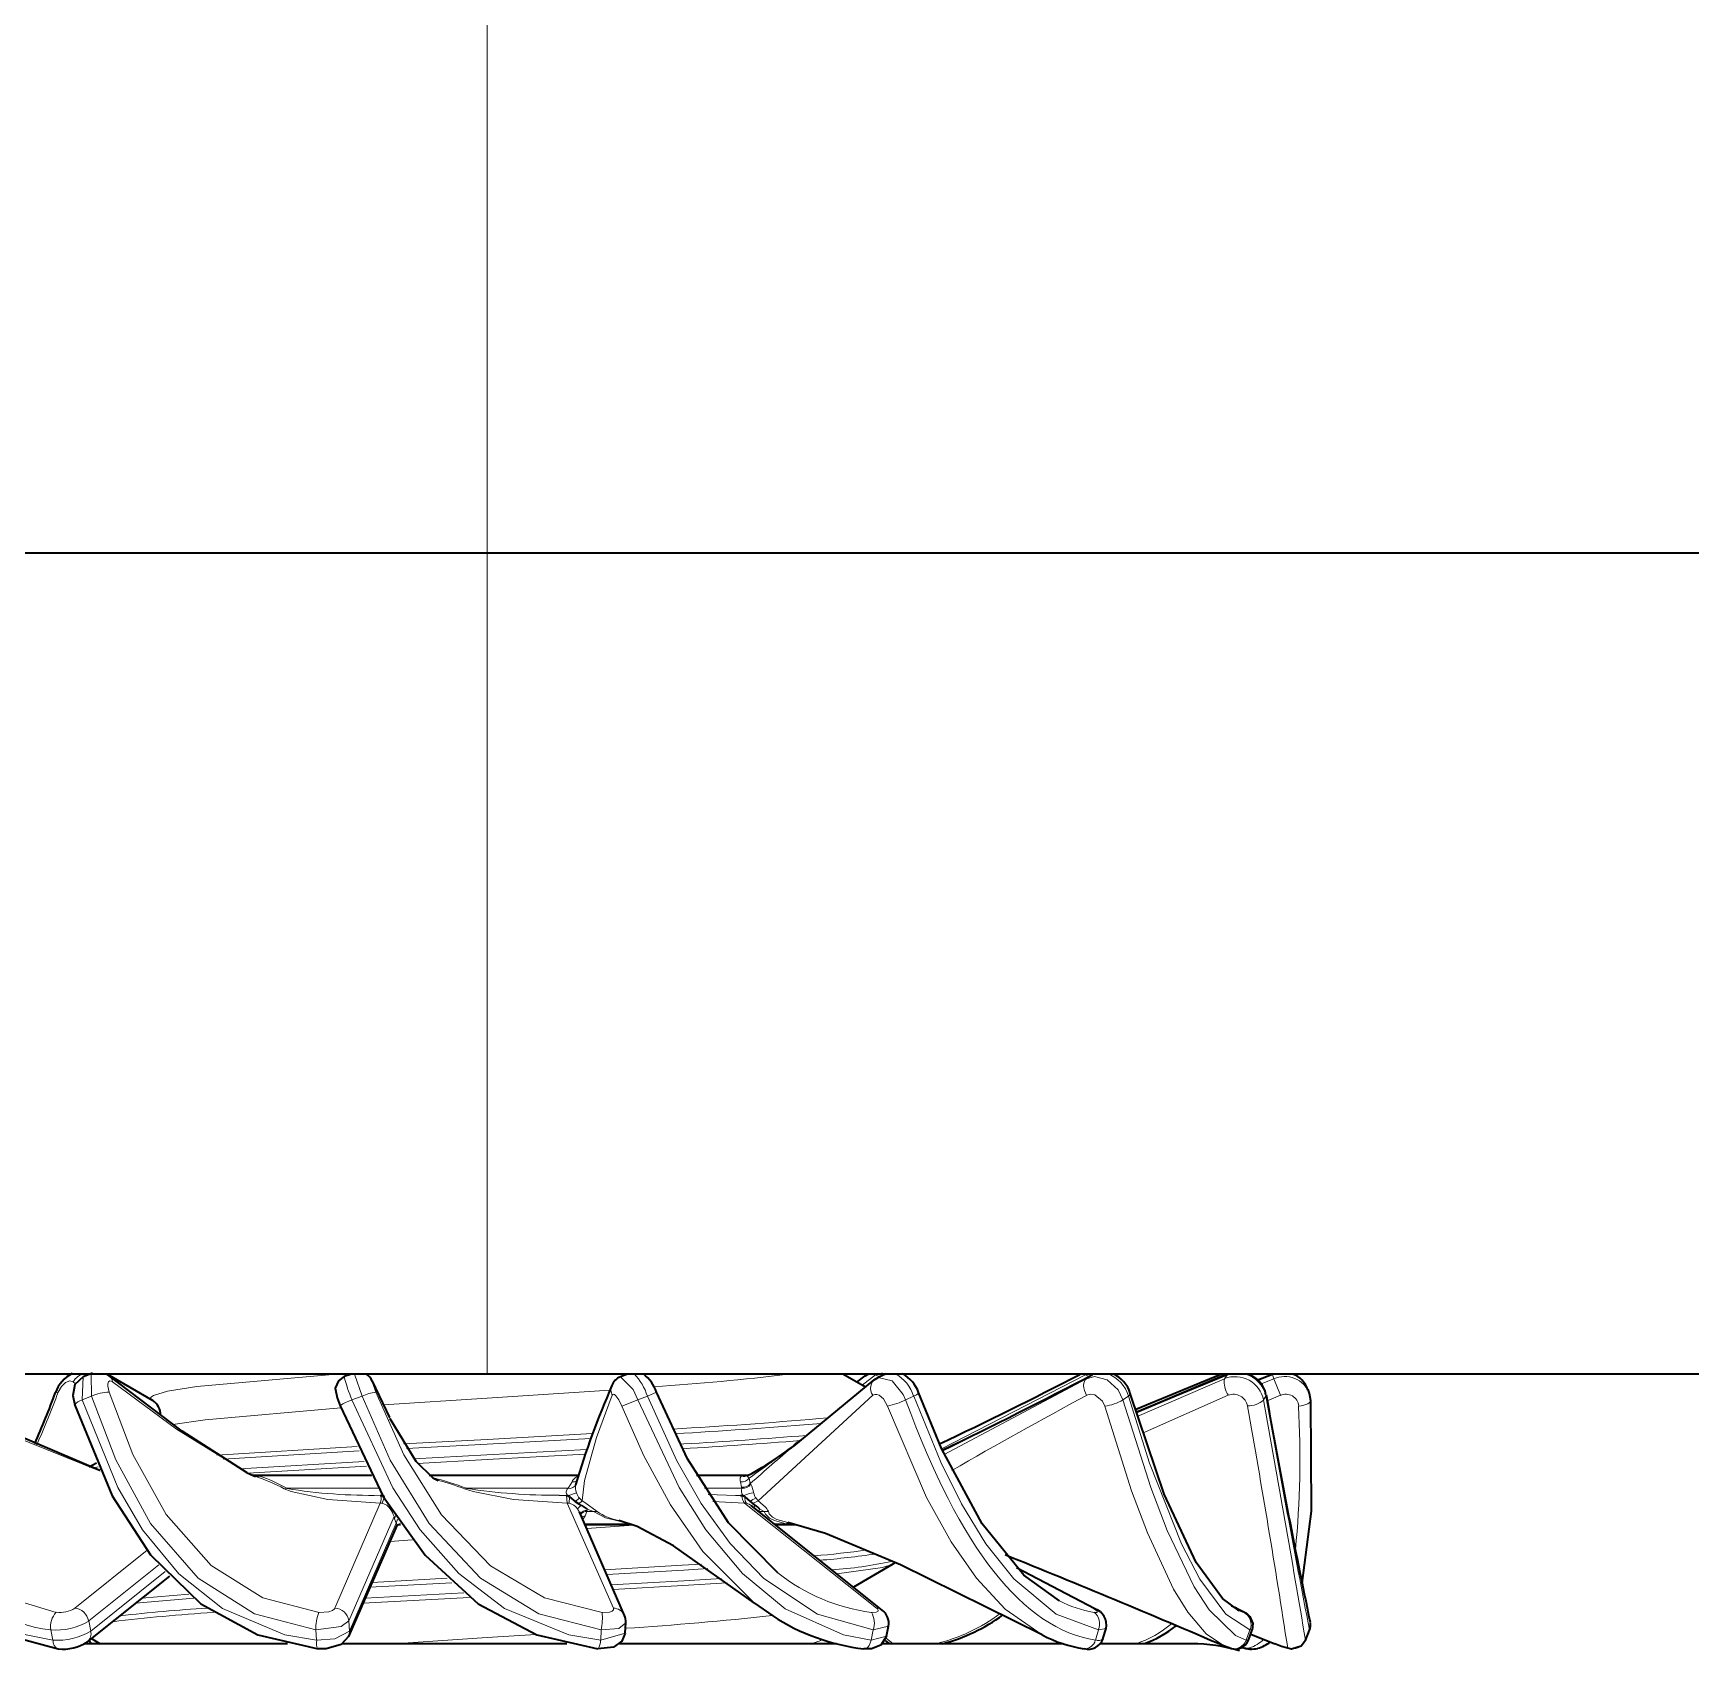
# Model space of a CAD drawing. Extents: x 218 to 1434, y 54 to 743.
# Drawn here: x 450.66 to 456.72, y 665.6 to 671.51 of the extents above; entities that cross this region are included whole.
import ezdxf

# ---------------------------------------------------------------- set-up
doc = ezdxf.new("R2010")
doc.units = 0

msp = doc.modelspace()

# ---------------------------------------------------------------- linework, layer by layer
at = {"color": 7, "lineweight": 13, "ltscale": 0.075}
for p, q in [((452.3154, 672.6122), (452.3154, 669.6122)), ((452.3154, 669.6122), (452.3154, 666.6122))]:
    msp.add_line(p, q, dxfattribs=at)
at = {"color": 7, "lineweight": 35, "ltscale": 0.125}
for p, q in [((452.3154, 669.6122), (447.3154, 669.6122)), ((452.3154, 669.6122), (447.3154, 669.6122)), ((452.3154, 666.6122), (447.3154, 666.6122))]:
    msp.add_line(p, q, dxfattribs=at)
at = {"color": 7, "lineweight": 35}
for p, q in [((736.6846, 669.6122), (452.3154, 669.6122)), ((736.6846, 669.6122), (452.3154, 669.6122)), ((736.6846, 666.6122), (452.3154, 666.6122))]:
    msp.add_line(p, q, dxfattribs=at)
at = {"color": 7, "lineweight": 13, "ltscale": 0.002108}
msp.add_line((450.839, 666.6018), (450.8354, 666.5176), dxfattribs=at)
at = {"color": 7, "lineweight": 35, "ltscale": 0.000932371}
msp.add_line((450.8737, 666.6155), (450.839, 666.6018), dxfattribs=at)
at = {"color": 7, "lineweight": 13, "ltscale": 0.002014}
msp.add_line((450.87, 666.5316), (450.8688, 666.6121), dxfattribs=at)
at = {"color": 7, "lineweight": 35, "ltscale": 0.000324643}
for p, q in [((450.9337, 666.6052), (450.9228, 666.6122)), ((453.6971, 666.6052), (453.708, 666.6122))]:
    msp.add_line(p, q, dxfattribs=at)
at = {"color": 7, "lineweight": 35, "ltscale": 0.004854}
msp.add_line((450.9257, 666.6126), (451.0937, 666.5151), dxfattribs=at)
at = {"color": 7, "lineweight": 35, "ltscale": 0.000696538}
msp.add_line((451.8197, 666.6122), (451.7935, 666.6027), dxfattribs=at)
at = {"color": 7, "lineweight": 13, "ltscale": 0.002127}
msp.add_line((451.8585, 666.5316), (451.8314, 666.6122), dxfattribs=at)
at = {"color": 7, "lineweight": 35, "ltscale": 0.00070705}
msp.add_line((452.8293, 666.6122), (452.8029, 666.6022), dxfattribs=at)
at = {"color": 7, "lineweight": 35, "ltscale": 0.002381}
msp.add_line((453.6981, 666.5645), (453.6157, 666.6122), dxfattribs=at)
at = {"color": 7, "lineweight": 35, "ltscale": 0.000938209}
msp.add_line((453.6674, 666.5823), (453.6971, 666.6052), dxfattribs=at)
at = {"color": 7, "lineweight": 13, "ltscale": 0.001532}
msp.add_line((453.7348, 666.6091), (453.6868, 666.571), dxfattribs=at)
at = {"color": 7, "lineweight": 35, "ltscale": 0.0004131}
msp.add_line((453.7306, 666.5909), (453.7447, 666.5996), dxfattribs=at)
at = {"color": 7, "lineweight": 13, "ltscale": 0.000132262}
msp.add_line((453.7391, 666.6121), (453.7348, 666.6091), dxfattribs=at)
at = {"color": 7, "lineweight": 13, "ltscale": 0.000435368}
msp.add_line((453.7348, 666.6091), (453.7509, 666.6025), dxfattribs=at)
at = {"color": 7, "lineweight": 35, "ltscale": 0.000822737}
msp.add_line((453.7746, 666.6133), (453.7447, 666.5996), dxfattribs=at)
at = {"color": 7, "lineweight": 35, "ltscale": 0.000307578}
msp.add_line((453.757, 666.6155), (453.7685, 666.611), dxfattribs=at)
at = {"color": 7, "lineweight": 13, "ltscale": 0.014786}
msp.add_line((454.503, 666.6091), (453.9767, 666.3392), dxfattribs=at)
at = {"color": 7, "lineweight": 13, "ltscale": 0.014736}
msp.add_line((453.9865, 666.3177), (454.5066, 666.5951), dxfattribs=at)
at = {"color": 7, "lineweight": 13, "ltscale": 0.000204276}
msp.add_line((454.5105, 666.6124), (454.503, 666.6091), dxfattribs=at)
at = {"color": 7, "lineweight": 13, "ltscale": 0.000350092}
msp.add_line((454.503, 666.6091), (454.5154, 666.6027), dxfattribs=at)
at = {"color": 7, "lineweight": 13, "ltscale": 0.000626133}
msp.add_line((454.5274, 666.6091), (454.5066, 666.5951), dxfattribs=at)
at = {"color": 7, "lineweight": 13, "ltscale": 0.000199558}
msp.add_line((454.5347, 666.6122), (454.5274, 666.6091), dxfattribs=at)
at = {"color": 7, "lineweight": 35, "ltscale": 0.008484}
msp.add_line((454.6844, 666.4824), (454.998, 666.6119), dxfattribs=at)
at = {"color": 7, "lineweight": 13, "ltscale": 0.008694}
msp.add_line((455.0074, 666.6091), (454.6868, 666.4743), dxfattribs=at)
at = {"color": 7, "lineweight": 35, "ltscale": 0.009093}
msp.add_line((454.6874, 666.4723), (455.0233, 666.6118), dxfattribs=at)
at = {"color": 7, "lineweight": 13, "ltscale": 0.009005}
msp.add_line((455.0203, 666.6091), (454.6882, 666.4697), dxfattribs=at)
at = {"color": 7, "lineweight": 13, "ltscale": 0.008697}
msp.add_line((454.692, 666.4574), (455.0115, 666.5951), dxfattribs=at)
at = {"color": 7, "lineweight": 13, "ltscale": 0.000240592}
msp.add_line((455.0164, 666.6123), (455.0074, 666.6091), dxfattribs=at)
at = {"color": 7, "lineweight": 13, "ltscale": 0.000413176}
msp.add_line((455.0203, 666.6091), (455.0115, 666.5951), dxfattribs=at)
at = {"color": 7, "lineweight": 13, "ltscale": 0.000237925}
msp.add_line((455.0293, 666.6122), (455.0203, 666.6091), dxfattribs=at)
at = {"color": 7, "lineweight": 13, "ltscale": 0.000101514}
msp.add_line((455.0233, 666.6118), (455.0203, 666.6091), dxfattribs=at)
at = {"color": 7, "lineweight": 35, "ltscale": 0.00144}
msp.add_line((455.1323, 666.5912), (455.1859, 666.6122), dxfattribs=at)
at = {"color": 7, "lineweight": 13, "ltscale": 0.001403}
msp.add_line((455.187, 666.6091), (455.1348, 666.5884), dxfattribs=at)
at = {"color": 7, "lineweight": 13, "ltscale": 0.001244}
msp.add_line((455.1451, 666.5765), (455.1912, 666.5951), dxfattribs=at)
at = {"color": 7, "lineweight": 13, "ltscale": 8.39649e-05}
msp.add_line((455.1859, 666.6122), (455.187, 666.6091), dxfattribs=at)
at = {"color": 7, "lineweight": 13, "ltscale": 0.000252845}
msp.add_line((455.1966, 666.6123), (455.187, 666.6091), dxfattribs=at)
at = {"color": 7, "lineweight": 13, "ltscale": 0.000364944}
msp.add_line((455.187, 666.6091), (455.1912, 666.5951), dxfattribs=at)
at = {"color": 7, "lineweight": 13, "ltscale": 0.001632}
msp.add_line((455.1912, 666.5951), (455.2152, 666.5344), dxfattribs=at)
at = {"color": 7, "lineweight": 13, "ltscale": 0.000248424}
msp.add_line((450.7479, 666.5453), (450.7379, 666.5447), dxfattribs=at)
at = {"color": 7, "lineweight": 13, "ltscale": 0.000271941}
msp.add_line((450.802, 666.5833), (450.8106, 666.5767), dxfattribs=at)
at = {"color": 7, "lineweight": 35, "ltscale": 0.0037}
msp.add_line((451.8956, 666.5867), (451.9587, 666.4528), dxfattribs=at)
at = {"color": 7, "lineweight": 13, "ltscale": 0.003695}
msp.add_line((451.897, 666.5833), (451.9602, 666.4497), dxfattribs=at)
at = {"color": 7, "lineweight": 13, "ltscale": 0.011249}
msp.add_line((452.3154, 666.524), (452.7643, 666.5538), dxfattribs=at)
at = {"color": 7, "lineweight": 13, "ltscale": 0.000900717}
msp.add_line((452.9352, 666.5459), (452.9021, 666.5316), dxfattribs=at)
at = {"color": 7, "lineweight": 13, "ltscale": 0.014235}
msp.add_line((453.3063, 666.1484), (453.725, 666.5344), dxfattribs=at)
at = {"color": 7, "lineweight": 35, "ltscale": 0.009517}
msp.add_line((453.4366, 666.3491), (453.7306, 666.5909), dxfattribs=at)
at = {"color": 7, "lineweight": 13, "ltscale": 0.008554}
msp.add_line((454.7115, 666.3959), (455.0244, 666.5344), dxfattribs=at)
at = {"color": 7, "lineweight": 13, "ltscale": 0.00011985}
msp.add_line((455.1626, 666.5363), (455.1617, 666.5316), dxfattribs=at)
at = {"color": 7, "lineweight": 13, "ltscale": 0.001314}
msp.add_line((455.1666, 666.5144), (455.2152, 666.5344), dxfattribs=at)
at = {"color": 7, "lineweight": 35, "ltscale": 0.000394763}
msp.add_line((455.3156, 666.5558), (455.3208, 666.541), dxfattribs=at)
at = {"color": 7, "lineweight": 35, "ltscale": 0.000674521}
msp.add_line((455.3204, 666.5422), (455.3255, 666.5157), dxfattribs=at)
at = {"color": 7, "lineweight": 13, "ltscale": 0.000933072}
msp.add_line((450.87, 666.5316), (450.8354, 666.5176), dxfattribs=at)
at = {"color": 7, "lineweight": 13, "ltscale": 0.000999216}
msp.add_line((451.8585, 666.5316), (451.821, 666.5176), dxfattribs=at)
at = {"color": 7, "lineweight": 13, "ltscale": 0.009491}
msp.add_line((451.9366, 666.4991), (452.3154, 666.524), dxfattribs=at)
at = {"color": 7, "lineweight": 13, "ltscale": 0.001549}
msp.add_line((452.8663, 666.5176), (452.8085, 666.4952), dxfattribs=at)
at = {"color": 7, "lineweight": 13, "ltscale": 0.000960726}
msp.add_line((452.9021, 666.5316), (452.8663, 666.5176), dxfattribs=at)
at = {"color": 7, "lineweight": 13, "ltscale": 0.000822539}
msp.add_line((453.8749, 666.5316), (453.8452, 666.5176), dxfattribs=at)
at = {"color": 7, "lineweight": 13, "ltscale": 0.000614158}
msp.add_line((454.6597, 666.5316), (454.6395, 666.5176), dxfattribs=at)
at = {"color": 7, "lineweight": 13, "ltscale": 0.000404853}
msp.add_line((455.1617, 666.5316), (455.1535, 666.5176), dxfattribs=at)
at = {"color": 7, "lineweight": 13, "ltscale": 0.00088662}
msp.add_line((453.0289, 666.4133), (452.9935, 666.4111), dxfattribs=at)
at = {"color": 7, "lineweight": 13, "ltscale": 0.007633}
msp.add_line((452.3154, 666.3735), (452.0105, 666.3572), dxfattribs=at)
at = {"color": 7, "lineweight": 13, "ltscale": 0.007395}
msp.add_line((452.3163, 666.3563), (452.0209, 666.3405), dxfattribs=at)
at = {"color": 7, "lineweight": 13, "ltscale": 0.009663}
msp.add_line((452.7013, 666.3944), (452.3154, 666.3735), dxfattribs=at)
at = {"color": 7, "lineweight": 13, "ltscale": 0.009471}
msp.add_line((452.6946, 666.3765), (452.3163, 666.3563), dxfattribs=at)
at = {"color": 7, "lineweight": 13, "ltscale": 0.000824658}
msp.add_line((453.0345, 666.396), (453.0016, 666.394), dxfattribs=at)
at = {"color": 7, "lineweight": 13, "ltscale": 0.000358456}
msp.add_line((453.0345, 666.3566), (453.0202, 666.3558), dxfattribs=at)
at = {"color": 7, "lineweight": 13, "ltscale": 0.012857}
msp.add_line((451.8404, 666.3477), (451.3271, 666.3159), dxfattribs=at)
at = {"color": 7, "lineweight": 13, "ltscale": 0.012451}
msp.add_line((451.8482, 666.331), (451.3511, 666.3007), dxfattribs=at)
at = {"color": 7, "lineweight": 13, "ltscale": 0.011405}
msp.add_line((451.8667, 666.2927), (451.4113, 666.2654), dxfattribs=at)
at = {"color": 7, "lineweight": 13, "ltscale": 0.006685}
msp.add_line((452.3144, 666.3168), (452.0474, 666.3026), dxfattribs=at)
at = {"color": 7, "lineweight": 13, "ltscale": 0.00638}
msp.add_line((452.3154, 666.2995), (452.0605, 666.2858), dxfattribs=at)
at = {"color": 7, "lineweight": 13, "ltscale": 0.009152}
msp.add_line((452.68, 666.3364), (452.3144, 666.3168), dxfattribs=at)
at = {"color": 7, "lineweight": 13, "ltscale": 0.008974}
msp.add_line((452.6738, 666.3188), (452.3154, 666.2995), dxfattribs=at)
at = {"color": 7, "lineweight": 35, "ltscale": 0.00074864}
msp.add_line((450.8613, 666.2731), (450.8872, 666.2881), dxfattribs=at)
at = {"color": 7, "lineweight": 13, "ltscale": 0.000535514}
msp.add_line((450.8942, 666.2728), (450.8732, 666.2687), dxfattribs=at)
at = {"color": 7, "lineweight": 35, "ltscale": 0.000834401}
msp.add_line((451.4386, 666.251), (451.4692, 666.2377), dxfattribs=at)
at = {"color": 7, "lineweight": 13, "ltscale": 0.010867}
msp.add_line((451.8752, 666.2756), (451.4413, 666.2496), dxfattribs=at)
at = {"color": 7, "lineweight": 35, "ltscale": 0.010885}
msp.add_line((451.457, 666.2424), (451.8924, 666.2424), dxfattribs=at)
at = {"color": 7, "lineweight": 13, "ltscale": 0.000286688}
msp.add_line((451.4687, 666.2416), (451.4573, 666.2423), dxfattribs=at)
at = {"color": 7, "lineweight": 13, "ltscale": 0.000350555}
msp.add_line((451.4826, 666.2396), (451.4687, 666.2416), dxfattribs=at)
at = {"color": 7, "lineweight": 13, "ltscale": 0.010281}
msp.add_line((451.4826, 666.2396), (451.8939, 666.2396), dxfattribs=at)
at = {"color": 7, "lineweight": 35, "ltscale": 0.013218}
msp.add_line((452.1033, 666.2424), (452.632, 666.2424), dxfattribs=at)
at = {"color": 7, "lineweight": 13, "ltscale": 0.013544}
msp.add_line((452.1068, 666.2396), (452.6486, 666.2396), dxfattribs=at)
at = {"color": 7, "lineweight": 35, "ltscale": 0.000431824}
msp.add_line((452.632, 666.2424), (452.6493, 666.2424), dxfattribs=at)
at = {"color": 7, "lineweight": 13, "ltscale": 0.000342576}
msp.add_line((452.6486, 666.2396), (452.6369, 666.2324), dxfattribs=at)
at = {"color": 7, "lineweight": 35, "ltscale": 0.003647}
msp.add_line((453.0812, 666.2424), (453.2271, 666.2424), dxfattribs=at)
at = {"color": 7, "lineweight": 13, "ltscale": 0.004079}
msp.add_line((453.0828, 666.2396), (453.246, 666.2396), dxfattribs=at)
at = {"color": 7, "lineweight": 35, "ltscale": 0.001056}
msp.add_line((453.2271, 666.2424), (453.2693, 666.2424), dxfattribs=at)
at = {"color": 7, "lineweight": 13, "ltscale": 0.00021668}
msp.add_line((453.246, 666.2396), (453.2411, 666.2324), dxfattribs=at)
at = {"color": 7, "lineweight": 13, "ltscale": 8.20293e-05}
msp.add_line((453.2684, 666.2415), (453.2679, 666.2383), dxfattribs=at)
at = {"color": 7, "lineweight": 13, "ltscale": 0.000203087}
msp.add_line((453.2731, 666.2321), (453.2679, 666.2383), dxfattribs=at)
at = {"color": 7, "lineweight": 13, "ltscale": 4.82586e-05}
msp.add_line((453.2699, 666.2427), (453.2684, 666.2415), dxfattribs=at)
at = {"color": 7, "lineweight": 13, "ltscale": 0.000516045}
msp.add_line((453.2776, 666.2119), (453.2731, 666.2321), dxfattribs=at)
at = {"color": 7, "lineweight": 13, "ltscale": 0.000248345}
msp.add_line((451.584, 666.1946), (451.5742, 666.1929), dxfattribs=at)
at = {"color": 7, "lineweight": 13, "ltscale": 0.008352}
msp.add_line((451.9181, 666.1946), (451.584, 666.1946), dxfattribs=at)
at = {"color": 7, "lineweight": 13, "ltscale": 0.000233745}
msp.add_line((451.9333, 666.1674), (451.9293, 666.1758), dxfattribs=at)
at = {"color": 7, "lineweight": 13, "ltscale": 0.000191407}
msp.add_line((452.24, 666.1946), (452.2325, 666.1929), dxfattribs=at)
at = {"color": 7, "lineweight": 13, "ltscale": 0.009286}
msp.add_line((452.6114, 666.1946), (452.24, 666.1946), dxfattribs=at)
at = {"color": 7, "lineweight": 13, "ltscale": 0.000842735}
msp.add_line((452.6104, 666.1674), (452.6424, 666.1779), dxfattribs=at)
at = {"color": 7, "lineweight": 13, "ltscale": 0.000138395}
msp.add_line((452.6114, 666.1946), (452.6144, 666.1992), dxfattribs=at)
at = {"color": 7, "lineweight": 13, "ltscale": 0.000565509}
msp.add_line((452.6144, 666.1992), (452.6262, 666.2186), dxfattribs=at)
at = {"color": 7, "lineweight": 13, "ltscale": 0.003419}
msp.add_line((453.2468, 666.1946), (453.11, 666.1946), dxfattribs=at)
at = {"color": 7, "lineweight": 13, "ltscale": 0.002485}
msp.add_line((453.2235, 666.1683), (453.1241, 666.1716), dxfattribs=at)
at = {"color": 7, "lineweight": 13, "ltscale": 0.000493921}
msp.add_line((453.246, 666.1992), (453.242, 666.2186), dxfattribs=at)
at = {"color": 7, "lineweight": 13, "ltscale": 0.000117525}
msp.add_line((453.2468, 666.1946), (453.246, 666.1992), dxfattribs=at)
at = {"color": 7, "lineweight": 13, "ltscale": 6.37408e-05}
msp.add_line((453.2793, 666.21), (453.2776, 666.2119), dxfattribs=at)
at = {"color": 7, "lineweight": 13, "ltscale": 0.010457}
msp.add_line((451.7593, 665.7566), (451.9248, 666.1407), dxfattribs=at)
at = {"color": 7, "lineweight": 35, "ltscale": 0.000117493}
msp.add_line((451.929, 666.1674), (451.9243, 666.1674), dxfattribs=at)
at = {"color": 7, "lineweight": 13, "ltscale": 0.000188137}
msp.add_line((451.9248, 666.1407), (451.9323, 666.1399), dxfattribs=at)
at = {"color": 7, "lineweight": 35, "ltscale": 0.000106812}
msp.add_line((451.9333, 666.1674), (451.929, 666.1674), dxfattribs=at)
at = {"color": 7, "lineweight": 13, "ltscale": 0.000605574}
msp.add_line((451.94, 666.1628), (451.9323, 666.1399), dxfattribs=at)
at = {"color": 7, "lineweight": 35, "ltscale": 0.000195618}
msp.add_line((451.94, 666.1628), (451.9337, 666.1675), dxfattribs=at)
at = {"color": 7, "lineweight": 13, "ltscale": 0.000688232}
msp.add_line((452.6061, 666.168), (452.5786, 666.1684), dxfattribs=at)
at = {"color": 7, "lineweight": 13, "ltscale": 0.0006844}
msp.add_line((452.6061, 666.168), (452.6083, 666.1407), dxfattribs=at)
at = {"color": 7, "lineweight": 35, "ltscale": 0.000107574}
msp.add_line((452.6104, 666.1674), (452.6061, 666.1674), dxfattribs=at)
at = {"color": 7, "lineweight": 13, "ltscale": 0.01049}
msp.add_line((452.7771, 665.7566), (452.6083, 666.1407), dxfattribs=at)
at = {"color": 7, "lineweight": 13, "ltscale": 0.000191927}
msp.add_line((452.6083, 666.1407), (452.616, 666.1399), dxfattribs=at)
at = {"color": 7, "lineweight": 35, "ltscale": 0.000199297}
msp.add_line((452.6172, 666.1628), (452.6108, 666.1675), dxfattribs=at)
at = {"color": 7, "lineweight": 13, "ltscale": 0.000574625}
msp.add_line((452.6172, 666.1628), (452.616, 666.1399), dxfattribs=at)
at = {"color": 7, "lineweight": 35, "ltscale": 0.000664983}
msp.add_line((452.6172, 666.1628), (452.638, 666.1462), dxfattribs=at)
at = {"color": 7, "lineweight": 13, "ltscale": 0.000487671}
msp.add_line((452.638, 666.1462), (452.6536, 666.158), dxfattribs=at)
at = {"color": 7, "lineweight": 35, "ltscale": 0.000378268}
msp.add_line((452.638, 666.1462), (452.6504, 666.1375), dxfattribs=at)
at = {"color": 7, "lineweight": 13, "ltscale": 0.000449459}
msp.add_line((452.659, 666.1326), (452.6465, 666.1196), dxfattribs=at)
at = {"color": 7, "lineweight": 13, "ltscale": 0.000430747}
msp.add_line((452.6465, 666.1196), (452.6546, 666.1044), dxfattribs=at)
at = {"color": 7, "lineweight": 13, "ltscale": 0.000428642}
msp.add_line((452.6504, 666.1375), (452.6636, 666.1484), dxfattribs=at)
at = {"color": 7, "lineweight": 35, "ltscale": 0.000229009}
msp.add_line((452.6583, 666.1329), (452.6504, 666.1375), dxfattribs=at)
at = {"color": 7, "lineweight": 35, "ltscale": 0.010312}
msp.add_line((452.8177, 665.7302), (452.6531, 666.1084), dxfattribs=at)
at = {"color": 7, "lineweight": 13, "ltscale": 0.000344822}
msp.add_line((452.6636, 666.1484), (452.6536, 666.158), dxfattribs=at)
at = {"color": 7, "lineweight": 35, "ltscale": 0.000663224}
msp.add_line((452.659, 666.1326), (452.6812, 666.1182), dxfattribs=at)
at = {"color": 7, "lineweight": 13, "ltscale": 0.000257942}
msp.add_line((452.6722, 666.1427), (452.6636, 666.1484), dxfattribs=at)
at = {"color": 7, "lineweight": 13, "ltscale": 0.001405}
msp.add_line((452.7182, 666.1104), (452.6722, 666.1427), dxfattribs=at)
at = {"color": 7, "lineweight": 13, "ltscale": 0.000433084}
msp.add_line((452.6803, 666.1104), (452.6743, 666.0941), dxfattribs=at)
at = {"color": 7, "lineweight": 13, "ltscale": 0.000102143}
msp.add_line((452.6803, 666.1104), (452.6813, 666.1143), dxfattribs=at)
at = {"color": 7, "lineweight": 13, "ltscale": 0.000605011}
msp.add_line((452.6803, 666.1104), (452.7045, 666.1104), dxfattribs=at)
at = {"color": 7, "lineweight": 13, "ltscale": 0.000611845}
msp.add_line((452.7045, 666.1104), (452.6813, 666.1182), dxfattribs=at)
at = {"color": 7, "lineweight": 13, "ltscale": 9.61334e-05}
msp.add_line((452.6813, 666.1182), (452.6813, 666.1143), dxfattribs=at)
at = {"color": 7, "lineweight": 13, "ltscale": 0.000342563}
msp.add_line((452.7045, 666.1104), (452.7182, 666.1104), dxfattribs=at)
at = {"color": 7, "lineweight": 13, "ltscale": 0.002902}
msp.add_line((453.2566, 666.1407), (453.1407, 666.1469), dxfattribs=at)
at = {"color": 7, "lineweight": 13, "ltscale": 0.000458567}
msp.add_line((453.2419, 666.1681), (453.2235, 666.1683), dxfattribs=at)
at = {"color": 7, "lineweight": 35, "ltscale": 0.000153351}
msp.add_line((453.248, 666.1674), (453.2419, 666.1674), dxfattribs=at)
at = {"color": 7, "lineweight": 35, "ltscale": 9.61304e-05}
msp.add_line((453.2519, 666.1674), (453.248, 666.1674), dxfattribs=at)
at = {"color": 7, "lineweight": 35, "ltscale": 0.000187188}
msp.add_line((453.2581, 666.1628), (453.2522, 666.1675), dxfattribs=at)
at = {"color": 7, "lineweight": 13, "ltscale": 0.015423}
msp.add_line((453.7393, 665.7566), (453.2566, 666.1407), dxfattribs=at)
at = {"color": 7, "lineweight": 13, "ltscale": 0.000172228}
msp.add_line((453.2566, 666.1407), (453.2634, 666.1399), dxfattribs=at)
at = {"color": 7, "lineweight": 35, "ltscale": 0.000635046}
msp.add_line((453.2581, 666.1628), (453.2773, 666.1462), dxfattribs=at)
at = {"color": 7, "lineweight": 35, "ltscale": 0.000345433}
msp.add_line((453.2773, 666.1462), (453.288, 666.1375), dxfattribs=at)
at = {"color": 7, "lineweight": 35, "ltscale": 0.015312}
msp.add_line((453.7594, 665.7493), (453.2807, 666.1313), dxfattribs=at)
at = {"color": 7, "lineweight": 35, "ltscale": 0.000201261}
msp.add_line((453.2946, 666.1329), (453.288, 666.1375), dxfattribs=at)
at = {"color": 7, "lineweight": 13, "ltscale": 0.000251614}
msp.add_line((453.2951, 666.1326), (453.2899, 666.124), dxfattribs=at)
at = {"color": 7, "lineweight": 13, "ltscale": 0.00030455}
msp.add_line((453.3063, 666.1484), (453.2987, 666.158), dxfattribs=at)
at = {"color": 7, "lineweight": 13, "ltscale": 0.000227821}
msp.add_line((453.3134, 666.1427), (453.3063, 666.1484), dxfattribs=at)
at = {"color": 7, "lineweight": 13, "ltscale": 0.000125598}
msp.add_line((453.3074, 666.1104), (453.3105, 666.1143), dxfattribs=at)
at = {"color": 7, "lineweight": 13, "ltscale": 0.000527191}
msp.add_line((453.3074, 666.1104), (453.3285, 666.1104), dxfattribs=at)
at = {"color": 7, "lineweight": 13, "ltscale": 0.000102077}
msp.add_line((453.3119, 666.1182), (453.3105, 666.1143), dxfattribs=at)
at = {"color": 7, "lineweight": 13, "ltscale": 0.000459389}
msp.add_line((453.3285, 666.1104), (453.3119, 666.1182), dxfattribs=at)
at = {"color": 7, "lineweight": 13, "ltscale": 0.000378421}
msp.add_line((453.3285, 666.1104), (453.3436, 666.1104), dxfattribs=at)
at = {"color": 7, "lineweight": 35, "ltscale": 0.011065}
msp.add_line((451.9854, 666.0589), (451.8088, 665.6531), dxfattribs=at)
at = {"color": 7, "lineweight": 13, "ltscale": 0.010384}
msp.add_line((451.8097, 665.7103), (451.9754, 666.0911), dxfattribs=at)
at = {"color": 7, "lineweight": 13, "ltscale": 0.010742}
msp.add_line((451.9836, 666.067), (451.8122, 665.673), dxfattribs=at)
at = {"color": 7, "lineweight": 13, "ltscale": 0.000207301}
msp.add_line((451.9776, 666.0831), (451.9754, 666.0911), dxfattribs=at)
at = {"color": 7, "lineweight": 13, "ltscale": 0.000268707}
msp.add_line((451.9806, 666.0934), (451.9776, 666.0831), dxfattribs=at)
at = {"color": 7, "lineweight": 13, "ltscale": 0.000431654}
msp.add_line((451.9776, 666.0831), (451.9836, 666.067), dxfattribs=at)
at = {"color": 7, "lineweight": 35, "ltscale": 0.000292468}
msp.add_line((451.9965, 666.0624), (451.9854, 666.059), dxfattribs=at)
at = {"color": 7, "lineweight": 13, "ltscale": 4.65643e-05}
msp.add_line((451.9965, 666.0624), (451.9984, 666.0625), dxfattribs=at)
at = {"color": 7, "lineweight": 35, "ltscale": 5.56946e-05}
msp.add_line((451.9965, 666.0624), (451.9987, 666.0624), dxfattribs=at)
at = {"color": 7, "lineweight": 13, "ltscale": 0.000347523}
msp.add_line((452.6743, 666.0941), (452.6607, 666.0909), dxfattribs=at)
at = {"color": 7, "lineweight": 13, "ltscale": 0.000407676}
msp.add_line((452.6743, 666.0941), (452.6656, 666.0803), dxfattribs=at)
at = {"color": 7, "lineweight": 13, "ltscale": 0.004176}
msp.add_line((452.6719, 666.0652), (452.839, 666.0652), dxfattribs=at)
at = {"color": 7, "lineweight": 35, "ltscale": 0.004278}
msp.add_line((452.6732, 666.0624), (452.8443, 666.0624), dxfattribs=at)
at = {"color": 7, "lineweight": 13, "ltscale": 0.004294}
msp.add_line((452.6795, 666.048), (452.8508, 666.0599), dxfattribs=at)
at = {"color": 7, "lineweight": 13, "ltscale": 0.001141}
msp.add_line((453.3637, 666.0652), (453.4093, 666.0652), dxfattribs=at)
at = {"color": 7, "lineweight": 35, "ltscale": 0.001897}
msp.add_line((453.3672, 666.0624), (453.4431, 666.0624), dxfattribs=at)
at = {"color": 7, "lineweight": 13, "ltscale": 0.000791446}
msp.add_line((453.4409, 666.0631), (453.4093, 666.0652), dxfattribs=at)
at = {"color": 7, "lineweight": 13, "ltscale": 0.002081}
msp.add_line((451.9601, 666.0007), (452.0431, 666.0062), dxfattribs=at)
at = {"color": 7, "lineweight": 13, "ltscale": 0.00846}
msp.add_line((450.8085, 665.7566), (451.0727, 665.9681), dxfattribs=at)
at = {"color": 7, "lineweight": 35, "ltscale": 0.009608}
msp.add_line((451.1545, 665.8736), (450.8542, 665.6337), dxfattribs=at)
at = {"color": 7, "lineweight": 13, "ltscale": 0.0082}
msp.add_line((450.8593, 665.7103), (451.1155, 665.915), dxfattribs=at)
at = {"color": 7, "lineweight": 13, "ltscale": 0.008695}
msp.add_line((451.1383, 665.8901), (450.8666, 665.673), dxfattribs=at)
at = {"color": 7, "lineweight": 13, "ltscale": 0.00688}
msp.add_line((452.1696, 665.8657), (451.8948, 665.8508), dxfattribs=at)
at = {"color": 7, "lineweight": 13, "ltscale": 0.007103}
msp.add_line((453.0289, 665.9133), (452.7452, 665.8969), dxfattribs=at)
at = {"color": 7, "lineweight": 13, "ltscale": 0.007057}
msp.add_line((453.0345, 665.896), (452.7527, 665.8798), dxfattribs=at)
at = {"color": 7, "lineweight": 13, "ltscale": 0.00175}
msp.add_line((453.0988, 665.9176), (453.0289, 665.9133), dxfattribs=at)
at = {"color": 7, "lineweight": 13, "ltscale": 0.002191}
msp.add_line((453.122, 665.9014), (453.0345, 665.896), dxfattribs=at)
at = {"color": 7, "lineweight": 35, "ltscale": 0.00418}
msp.add_line((453.799, 665.9172), (453.6544, 665.8333), dxfattribs=at)
at = {"color": 7, "lineweight": 35, "ltscale": 0.000260318}
msp.add_line((453.8073, 665.9235), (453.799, 665.9172), dxfattribs=at)
at = {"color": 7, "lineweight": 35, "ltscale": 0.008067}
msp.add_line((454.5372, 665.7546), (454.2511, 665.9038), dxfattribs=at)
at = {"color": 7, "lineweight": 13, "ltscale": 0.00775}
msp.add_line((454.5297, 665.7566), (454.2548, 665.8999), dxfattribs=at)
at = {"color": 7, "lineweight": 13, "ltscale": 0.00429}
msp.add_line((451.2248, 665.8082), (451.0538, 665.7932), dxfattribs=at)
at = {"color": 7, "lineweight": 13, "ltscale": 0.00903}
msp.add_line((452.2303, 665.8123), (451.8696, 665.7928), dxfattribs=at)
at = {"color": 7, "lineweight": 13, "ltscale": 0.007512}
msp.add_line((452.1872, 665.8494), (451.8871, 665.8331), dxfattribs=at)
at = {"color": 7, "lineweight": 13, "ltscale": 0.006639}
msp.add_line((453.0345, 665.8566), (452.7694, 665.8413), dxfattribs=at)
at = {"color": 7, "lineweight": 13, "ltscale": 0.006357}
msp.add_line((453.0305, 665.8394), (452.7767, 665.8245), dxfattribs=at)
at = {"color": 7, "lineweight": 13, "ltscale": 0.004085}
msp.add_line((453.1936, 665.8497), (453.0305, 665.8394), dxfattribs=at)
at = {"color": 7, "lineweight": 13, "ltscale": 0.003453}
msp.add_line((453.1724, 665.8652), (453.0345, 665.8566), dxfattribs=at)
at = {"color": 7, "lineweight": 13, "ltscale": 0.005349}
msp.add_line((451.2434, 665.7928), (451.0303, 665.7744), dxfattribs=at)
at = {"color": 7, "lineweight": 13, "ltscale": 0.009741}
msp.add_line((452.2508, 665.796), (451.8618, 665.7749), dxfattribs=at)
at = {"color": 7, "lineweight": 35, "ltscale": 0.002025}
msp.add_line((453.2931, 665.7747), (453.3594, 665.7281), dxfattribs=at)
at = {"color": 7, "lineweight": 13, "ltscale": 0.000195058}
msp.add_line((454.5297, 665.7566), (454.5372, 665.7546), dxfattribs=at)
at = {"color": 7, "lineweight": 35, "ltscale": 0.000469639}
msp.add_line((455.0544, 665.7562), (455.0371, 665.7636), dxfattribs=at)
at = {"color": 7, "lineweight": 13, "ltscale": 0.000407428}
msp.add_line((455.053, 665.7566), (455.038, 665.763), dxfattribs=at)
at = {"color": 7, "lineweight": 13, "ltscale": 0.000408825}
msp.add_line((455.0804, 665.7413), (455.065, 665.7468), dxfattribs=at)
at = {"color": 7, "lineweight": 13, "ltscale": 0.000950123}
msp.add_line((450.8666, 665.673), (450.8593, 665.7103), dxfattribs=at)
at = {"color": 7, "lineweight": 13, "ltscale": 0.00093446}
msp.add_line((451.8122, 665.673), (451.8097, 665.7103), dxfattribs=at)
at = {"color": 7, "lineweight": 35, "ltscale": 0.000923752}
msp.add_line((452.8198, 665.6661), (452.8223, 665.703), dxfattribs=at)
at = {"color": 7, "lineweight": 13, "ltscale": 0.001453}
msp.add_line((453.7267, 665.6768), (453.783, 665.6912), dxfattribs=at)
at = {"color": 7, "lineweight": 35, "ltscale": 0.000950123}
msp.add_line((453.7757, 665.6539), (453.783, 665.6912), dxfattribs=at)
at = {"color": 7, "lineweight": 13, "ltscale": 0.000956876}
msp.add_line((450.7281, 665.6393), (450.7204, 665.6768), dxfattribs=at)
at = {"color": 7, "lineweight": 35, "ltscale": 0.003294}
msp.add_line((450.9754, 665.6265), (450.8436, 665.6265), dxfattribs=at)
at = {"color": 7, "lineweight": 35, "ltscale": 0.000398593}
msp.add_line((450.8604, 665.6388), (450.8698, 665.6259), dxfattribs=at)
at = {"color": 7, "lineweight": 35, "ltscale": 0.000945574}
msp.add_line((450.869, 665.6455), (450.9017, 665.6265), dxfattribs=at)
at = {"color": 7, "lineweight": 35, "ltscale": 0.015252}
msp.add_line((451.5854, 665.6265), (450.9754, 665.6265), dxfattribs=at)
at = {"color": 7, "lineweight": 13, "ltscale": 0.000940053}
msp.add_line((451.692, 665.6393), (451.6889, 665.6768), dxfattribs=at)
at = {"color": 7, "lineweight": 35, "ltscale": 0.020504}
msp.add_line((452.6071, 665.6265), (451.787, 665.6265), dxfattribs=at)
at = {"color": 7, "lineweight": 13, "ltscale": 0.008583}
msp.add_line((451.9728, 665.6265), (452.3154, 665.649), dxfattribs=at)
at = {"color": 7, "lineweight": 13, "ltscale": 0.004454}
msp.add_line((452.3154, 665.649), (452.4932, 665.6606), dxfattribs=at)
at = {"color": 7, "lineweight": 13, "ltscale": 0.000938283}
msp.add_line((452.7309, 665.6393), (452.733, 665.6768), dxfattribs=at)
at = {"color": 7, "lineweight": 13, "ltscale": 0.002318}
msp.add_line((452.8198, 665.6658), (452.7309, 665.6393), dxfattribs=at)
at = {"color": 7, "lineweight": 35, "ltscale": 0.019809}
msp.add_line((453.5923, 665.6265), (452.7999, 665.6265), dxfattribs=at)
at = {"color": 7, "lineweight": 13, "ltscale": 0.000952624}
msp.add_line((453.7198, 665.6393), (453.7267, 665.6768), dxfattribs=at)
at = {"color": 7, "lineweight": 13, "ltscale": 0.001444}
msp.add_line((453.7757, 665.6539), (453.7198, 665.6393), dxfattribs=at)
at = {"color": 7, "lineweight": 35, "ltscale": 0.016497}
msp.add_line((454.4214, 665.6265), (453.7615, 665.6265), dxfattribs=at)
at = {"color": 7, "lineweight": 35, "ltscale": 0.000198745}
msp.add_line((453.7703, 665.6387), (453.7765, 665.6337), dxfattribs=at)
at = {"color": 7, "lineweight": 13, "ltscale": 0.000830483}
msp.add_line((453.774, 665.6473), (453.8, 665.6266), dxfattribs=at)
at = {"color": 7, "lineweight": 35, "ltscale": 0.000235386}
msp.add_line((453.7765, 665.6337), (453.7842, 665.6283), dxfattribs=at)
at = {"color": 7, "lineweight": 13, "ltscale": 0.000975678}
msp.add_line((454.5393, 665.6393), (454.5502, 665.6768), dxfattribs=at)
at = {"color": 7, "lineweight": 13, "ltscale": 0.000706853}
msp.add_line((454.5502, 665.6768), (454.5779, 665.6821), dxfattribs=at)
at = {"color": 7, "lineweight": 35, "ltscale": 0.008369}
msp.add_line((454.8908, 665.6265), (454.556, 665.6265), dxfattribs=at)
at = {"color": 7, "lineweight": 35, "ltscale": 0.00097367}
msp.add_line((454.5667, 665.6448), (454.5779, 665.6821), dxfattribs=at)
at = {"color": 7, "lineweight": 13, "ltscale": 0.000996768}
msp.add_line((455.0905, 665.6393), (455.1041, 665.6768), dxfattribs=at)
at = {"color": 7, "lineweight": 13, "ltscale": 0.000196455}
msp.add_line((455.0984, 665.6398), (455.0905, 665.6393), dxfattribs=at)
at = {"color": 7, "lineweight": 35, "ltscale": 0.000995477}
msp.add_line((455.0984, 665.6398), (455.1122, 665.6772), dxfattribs=at)
at = {"color": 7, "lineweight": 13, "ltscale": 0.000200862}
msp.add_line((455.1041, 665.6768), (455.1122, 665.6772), dxfattribs=at)
at = {"color": 7, "lineweight": 13, "ltscale": 0.002361}
msp.add_line((455.1067, 665.6616), (455.1944, 665.6266), dxfattribs=at)
at = {"color": 7, "lineweight": 35, "ltscale": 0.002362}
msp.add_line((455.1067, 665.6616), (455.1944, 665.6265), dxfattribs=at)
at = {"color": 7, "lineweight": 13, "ltscale": 0.001006}
msp.add_line((455.307, 665.6393), (455.3217, 665.6768), dxfattribs=at)
at = {"color": 7, "lineweight": 35, "ltscale": 0.001005}
msp.add_line((455.3071, 665.639), (455.3217, 665.6765), dxfattribs=at)
at = {"color": 7, "lineweight": 35, "ltscale": 0.000626425}
msp.add_line((455.0341, 665.6096), (455.0104, 665.6179), dxfattribs=at)
at = {"color": 7, "lineweight": 35}
for points in [[(450.9001, 666.2592), (450.5685, 666.4012), (450.1489, 666.6103)], [(450.839, 666.6018), (450.8086, 666.5736), (450.8014, 666.5336), (450.8083, 666.4982)], [(451.4386, 666.251), (451.201, 666.4031), (450.9337, 666.6052)], [(451.7935, 666.6027), (451.7722, 666.5877), (451.7607, 666.5603), (451.7674, 666.525), (451.7782, 666.4954)], [(453.3785, 665.8856), (453.1982, 666.068), (453.0479, 666.3022), (452.9352, 666.5459)], [(454.4077, 665.7836), (454.2778, 665.8774), (454.1246, 666.0646), (453.9761, 666.3405), (453.8929, 666.5446)], [(455.065, 665.7468), (455.0036, 665.7914), (454.9075, 665.9233), (454.7904, 666.1737), (454.6666, 666.5414)], [(450.0143, 666.5026), (450.1141, 666.1716), (450.224, 665.956), (450.3756, 665.7756), (450.5544, 665.66), (450.7478, 665.608)], [(450.8084, 666.498), (450.9456, 666.1669), (451.0856, 665.9517), (451.2694, 665.7728), (451.4778, 665.659), (451.6976, 665.6079)], [(451.7782, 666.4954), (451.9359, 666.1648), (452.0889, 665.9503), (452.2831, 665.7722), (452.4978, 665.6589), (452.7204, 665.6079)], [(455.3255, 666.5157), (455.3272, 666.1107), (455.2942, 665.8484)], [(451.9602, 666.4497), (452.0545, 666.2933), (452.1176, 666.2325), (452.1364, 666.2237)], [(453.2931, 665.7747), (452.9967, 665.9844), (452.8636, 666.0546), (452.7969, 666.0767)], [(454.3439, 665.6589), (453.8262, 665.9146), (453.5523, 666.0289), (453.4143, 666.0692)], [(455.0544, 665.7562), (455.0914, 665.7377), (455.1039, 665.7264), (455.1149, 665.7006), (455.1122, 665.6772)], [(451.8095, 665.6548), (451.7823, 665.6234), (451.7272, 665.6074), (451.6976, 665.6079)], [(452.8198, 665.6658), (452.8082, 665.6354), (452.778, 665.6136), (452.7204, 665.6079)], [(453.7757, 665.6539), (453.7552, 665.6209), (453.7206, 665.6076), (453.6931, 665.608)], [(455.3071, 665.639), (455.2915, 665.618), (455.256, 665.6071), (455.2192, 665.617), (455.1944, 665.6265)]]:
    msp.add_lwpolyline(points, dxfattribs=at)
at = {"color": 7, "lineweight": 13}
for points in [[(451.0937, 666.5151), (451.0874, 666.5203), (451.0862, 666.5228), (451.0867, 666.5266), (451.0886, 666.5292), (451.0962, 666.5343), (451.1476, 666.5493), (451.2545, 666.5662), (451.7649, 666.6121)], [(452.8029, 666.6022), (452.8491, 666.5553), (452.8663, 666.5176)], [(453.7447, 666.5996), (453.7967, 666.5878), (453.8369, 666.5368), (453.8452, 666.5176)], [(454.5066, 666.5951), (454.5355, 666.6027), (454.5817, 666.5909), (454.6221, 666.554), (454.6395, 666.5176)], [(450.7409, 665.7413), (450.5644, 665.7943), (450.4083, 665.9122), (450.2962, 666.0654), (450.2125, 666.2438), (450.1251, 666.5453)], [(450.161, 666.5833), (450.5075, 666.4153), (450.9011, 666.2571)], [(450.7479, 666.5453), (450.7593, 666.5664), (450.7746, 666.5813), (450.7905, 666.5869), (450.802, 666.5833)], [(450.9337, 666.5453), (450.9292, 666.5678), (450.9296, 666.5767), (450.9318, 666.5831), (450.9334, 666.5852), (450.9367, 666.5868), (450.9396, 666.5867), (450.9465, 666.5833)], [(451.7012, 665.7413), (451.4954, 665.7943), (451.3067, 665.9122), (451.1422, 666.0986), (451.0202, 666.3182), (450.9337, 666.5453)], [(450.9465, 666.5833), (451.1801, 666.4106), (451.4386, 666.251)], [(451.9089, 666.5453), (451.8961, 666.5814), (451.8951, 666.5854), (451.8949, 666.5865), (451.897, 666.5833)], [(452.7356, 665.7413), (452.5257, 665.7941), (452.3276, 665.9116), (452.1488, 666.0976), (452.0109, 666.3174), (451.9089, 666.5453)], [(452.6636, 666.1484), (452.6714, 666.2236), (452.716, 666.3806), (452.7731, 666.5344)], [(452.7731, 666.5344), (452.7751, 666.5374), (452.778, 666.5383), (452.7816, 666.5371), (452.7866, 666.5331), (452.7974, 666.5182), (452.8085, 666.4952)], [(453.725, 666.5344), (453.7322, 666.5378), (453.7405, 666.5378), (453.7486, 666.5347), (453.7644, 666.5213), (453.7793, 666.4952)], [(454.5069, 666.5344), (454.5213, 666.5382), (454.5367, 666.5358), (454.5647, 666.5136), (454.5735, 666.4952)], [(450.0282, 666.5176), (450.1225, 666.1973), (450.1938, 666.0421), (450.3002, 665.8818), (450.4343, 665.7541), (450.6302, 665.6589), (450.7281, 665.6393)], [(450.8354, 666.5176), (450.9653, 666.197), (451.0563, 666.0431), (451.1884, 665.8824), (451.3479, 665.7554), (451.5767, 665.6595), (451.692, 665.6393)], [(451.6889, 665.6768), (451.4647, 665.7357), (451.2593, 665.8662), (451.0852, 666.0663), (450.9579, 666.2984), (450.87, 666.5316)], [(451.1669, 666.428), (451.2847, 666.4449), (451.781, 666.4882)], [(451.821, 666.5176), (451.9708, 666.1969), (452.071, 666.0434), (452.2126, 665.8828), (452.3797, 665.7556), (452.6144, 665.6596), (452.7309, 665.6393)], [(452.733, 665.6768), (452.5052, 665.7355), (452.2915, 665.8656), (452.1042, 666.0654), (451.9616, 666.2977), (451.8585, 666.5316)], [(452.8085, 666.4952), (452.8886, 666.3131), (452.9856, 666.1337), (453.1039, 665.9633), (453.2931, 665.7747)], [(452.8663, 666.5176), (453.0178, 666.197), (453.1156, 666.043), (453.2495, 665.8828), (453.4055, 665.7547), (453.6183, 665.659), (453.7198, 665.6393)], [(453.7267, 665.6768), (453.5231, 665.7352), (453.3271, 665.8645), (453.2039, 665.9927), (453.0981, 666.1393), (453.0091, 666.2948), (452.9021, 666.5316)], [(453.7793, 666.4952), (453.9215, 666.161), (454.0113, 665.9993), (454.1044, 665.8662), (454.2096, 665.7532), (454.3439, 665.6589)], [(454.5502, 665.6768), (454.3953, 665.7349), (454.2407, 665.8632), (454.1388, 665.9921), (454.0498, 666.1377), (453.9735, 666.2905), (453.8749, 666.5316)], [(454.5735, 666.4952), (454.6715, 666.1848), (454.7289, 666.0314), (454.8242, 665.8265), (454.8767, 665.7415), (454.9437, 665.6629), (455.0104, 665.6179)], [(454.6395, 666.5176), (454.7413, 666.1981), (454.8014, 666.0408), (454.9005, 665.8343), (454.9547, 665.7509), (455.0514, 665.6569), (455.0905, 665.6393)], [(455.1041, 665.6768), (455.016, 665.7346), (454.9211, 665.8621), (454.8532, 665.9919), (454.737, 666.2864), (454.6597, 666.5316)], [(451.9248, 666.1407), (451.7339, 666.1537), (451.5988, 666.1829), (451.5742, 666.1929)], [(452.6083, 666.1407), (452.4124, 666.1537), (452.2647, 666.1827), (452.2325, 666.1929)], [(452.7045, 666.1104), (452.748, 666.0861), (452.839, 666.0652)], [(453.3285, 666.1104), (453.3332, 666.0999), (453.3479, 666.086), (453.3658, 666.0771), (453.4093, 666.0652)], [(453.3436, 666.1104), (453.347, 666.1016), (453.3591, 666.0892), (453.3751, 666.0808), (453.4143, 666.0692)], [(453.799, 665.9172), (453.761, 665.905), (453.5936, 665.8815)], [(451.7012, 665.7413), (451.7366, 665.7433), (451.7505, 665.7484), (451.7574, 665.7537), (451.7593, 665.7566)], [(452.7356, 665.7413), (452.7634, 665.7423), (452.7729, 665.7461), (452.777, 665.7504), (452.7778, 665.7528), (452.7771, 665.7566)], [(453.7193, 665.7413), (453.7382, 665.7416), (453.7437, 665.7441), (453.7453, 665.7469), (453.7452, 665.7491), (453.7422, 665.7539), (453.7393, 665.7566)], [(454.5336, 665.7413), (454.543, 665.7408), (454.5449, 665.7413), (454.5461, 665.7426), (454.5461, 665.7437), (454.5454, 665.7454), (454.5412, 665.7495), (454.5297, 665.7566)], [(455.0804, 665.7413), (455.0828, 665.7407), (455.0839, 665.7408), (455.0828, 665.7419), (455.0783, 665.7448), (455.053, 665.7566)], [(451.6889, 665.6768), (451.7815, 665.6891), (451.8097, 665.7103)], [(452.733, 665.6768), (452.7973, 665.6826), (452.8223, 665.703)], [(451.8122, 665.673), (451.7589, 665.6442), (451.692, 665.6393)]]:
    msp.add_lwpolyline(points, dxfattribs=at)
at = {"color": 7, "lineweight": 35}
for centre, radius, start, end in [((450.8503, 666.5073), 0.1181, 115.6951, 161.56629), ((451.8453, 666.566), 0.0543, 22.2977, 58.55701), ((452.8246, 666.5486), 0.0578, 112.09749, 158.14455), ((452.8117, 666.508), 0.1285, 17.06961, 54.32574), ((453.7792, 666.5063), 0.1197, 18.67396, 62.49573), ((447.2911, 680.5073), 15.6469, 295.26309, 297.35826), ((446.2875, 682.2921), 17.7153, 295.73344, 297.72451), ((454.5599, 666.5101), 0.1111, 16.34178, 66.89461), ((455.0621, 666.5167), 0.1024, 11.02545, 68.89805), ((455.2263, 666.5241), 0.0947, 18.83343, 68.50134), ((447.595, 667.7062), 3.3506, 336.25869, 339.71634), ((455.6229, 665.3171), 3.1141, 156.28006, 163.388), ((481.8712, 671.2776), 27.1257, 190.06657, 191.85406), ((451.0588, 666.4625), 0.0632, 359.08193, 56.47445), ((452.7114, 667.2825), 1.1807, 298.24139, 309.46253), ((453.2686, 666.0845), 0.0549, 37.99321, 61.18722), ((439.9879, 630.6546), 38.0536, 66.74854, 68.05547), ((453.7247, 665.7011), 0.0593, 350.33026, 54.2332), ((454.5182, 665.695), 0.0616, 347.85735, 72.27925), ((452.7615, 665.7064), 0.061, 357.22688, 22.95705), ((453.7854, 666.3868), 0.7844, 237.10641, 263.24657), ((453.8112, 666.2649), 0.6604, 284.84689, 306.16022), ((454.5793, 666.0111), 0.4085, 289.94056, 308.69023), ((455.2745, 665.6949), 0.0508, 338.68176, 8.4245), ((450.7671, 665.765), 0.158, 263.00532, 303.58517), ((454.5784, 666.1105), 0.5088, 242.56845, 260.88284), ((454.5131, 665.6638), 0.0571, 254.55484, 340.56667), ((454.8907, 665.0261), 0.6005, 73.09473, 89.99558), ((455.0504, 665.6586), 0.0516, 251.62308, 338.66492), ((455.0837, 665.7643), 0.1621, 287.7704, 305.743), ((455.1105, 665.7101), 0.103, 249.76847, 282.76567)]:
    msp.add_arc(centre, radius, start, end, dxfattribs=at)
at = {"color": 7, "lineweight": 13}
for centre, radius, start, end in [((450.8518, 666.5562), 0.0566, 97.52682, 151.44521), ((450.9118, 666.5779), 0.0351, 8.86989, 51.29079), ((452.3834, 666.7537), 0.6094, 194.35666, 202.77398), ((452.7064, 666.4702), 0.2044, 17.42523, 44.28697), ((452.4126, 674.6699), 8.1203, 273.6263, 277.09745), ((453.7189, 666.5742), 0.0382, 65.59641, 125.14661), ((453.7586, 666.5602), 0.0416, 121.19415, 217.53507), ((453.7407, 666.4908), 0.1397, 16.88637, 60.89708), ((437.5527, 699.2284), 36.7716, 296.53585, 297.49196), ((454.4909, 666.5886), 0.0236, 59.38237, 112.86216), ((454.5431, 666.4988), 0.121, 15.68325, 70.00015), ((454.9999, 666.6022), 0.00995, 42.69294, 101.08673), ((455.0992, 666.5846), 0.0894, 173.15166, 213.87426), ((455.0497, 666.4965), 0.1061, 11.50012, 111.17001), ((455.0583, 666.5103), 0.1057, 11.6124, 74.43224), ((455.231, 666.506), 0.097, 22.03622, 114.0707), ((455.2304, 666.5248), 0.0907, 20.0673, 74.42355), ((447.7288, 667.6691), 3.2214, 335.90227, 339.58421), ((450.9348, 666.3957), 0.1502, 90.44228, 115.52626), ((451.9268, 666.3948), 0.1523, 96.76535, 116.53263), ((452.8123, 666.5546), 0.0441, 159.3532, 207.36438), ((453.8673, 666.5635), 0.0322, 283.44657, 323.61993), ((462.1741, 652.212), 16.2454, 118.16166, 120.15128), ((454.655, 666.5428), 0.0119, 292.4391, 352.80721), ((455.0435, 666.4855), 0.0527, 10.61001, 111.32334), ((455.2354, 666.4916), 0.0468, 4.43182, 115.2675), ((450.8438, 666.4735), 0.044, 100.78806, 145.10358), ((451.8517, 666.3987), 0.1221, 104.4853, 127.25614), ((453.7216, 666.77), 0.281, 281.85774, 296.08482), ((454.5556, 666.6588), 0.1645, 276.21673, 300.70095), ((415.36, 659.4435), 40.356, 8.79131, 10.06339), ((455.0959, 666.5869), 0.091, 269.58844, 309.70249), ((379.2519, 652.7839), 77.134, 9.59386, 10.256141), ((529.5223, 680.0049), 75.5713, 190.269963, 190.929295), ((452.0314, 666.3033), 3.2555, 354.14599, 3.37761), ((452.1435, 682.2572), 15.8685, 273.19864, 275.12486), ((452.0518, 683.7778), 17.4095, 273.23568, 274.89089), ((451.8671, 686.2436), 19.9382, 273.34512, 274.58428), ((451.903, 685.9433), 19.6192, 273.30621, 274.6196), ((450.6874, 669.9645), 4.5406, 304.71194, 307.66084), ((456.738, 662.355), 5.1817, 129.57576, 131.89804), ((451.4635, 666.2648), 0.0238, 246.79328, 282.58078), ((451.4734, 666.2582), 0.0207, 250.75595, 296.56404), ((451.2586, 665.5939), 0.6772, 62.21587, 72.12543), ((451.2978, 665.6838), 0.5856, 60.73341, 71.60626), ((451.8136, 665.0511), 1.2205, 69.55001, 75.66419), ((452.6607, 666.2028), 0.038, 128.82489, 155.43273), ((453.2622, 666.2269), 0.0218, 165.24635, 202.36828), ((453.2465, 666.2509), 0.0326, 262.14338, 324.81465), ((453.2552, 666.265), 0.027, 250.00822, 299.32298), ((451.8952, 668.1235), 1.9548, 260.83568, 270.85467), ((451.8175, 665.0598), 1.2068, 69.88549, 74.6768), ((452.5748, 668.4156), 2.2467, 261.42621, 270.09408), ((452.6223, 666.181), 0.0176, 128.82062, 228.9552), ((452.6168, 666.2207), 0.0265, 258.4533, 336.13129), ((452.6306, 666.2484), 0.0301, 261.50474, 296.04991), ((452.6885, 666.1978), 0.05, 168.35034, 203.2737), ((452.6979, 666.1961), 0.0584, 198.16371, 220.72145), ((453.2732, 666.1861), 0.028, 162.2602, 221.28766), ((453.2521, 666.23), 0.0313, 258.87621, 324.77608), ((453.2517, 666.2263), 0.032, 261.06382, 329.52009), ((453.3079, 666.0411), 0.1381, 97.46373, 113.95387), ((453.1976, 666.1672), 0.0925, 6.59053, 27.66075), ((453.3462, 666.1905), 0.0575, 192.61548, 214.36467), ((451.8496, 666.1656), 0.0794, 341.70631, 1.72176), ((451.9218, 666.0941), 0.047, 32.85456, 77.12247), ((451.8632, 666.0535), 0.1183, 18.51756, 33.96726), ((452.6047, 666.09), 0.0512, 35.2936, 77.23275), ((452.6793, 666.088), 0.0261, 85.56168, 151.19222), ((452.6797, 666.0825), 0.0278, 88.75804, 143.924), ((452.8246, 666.2546), 0.1796, 233.57762, 261.14675), ((453.286, 666.1642), 0.0379, 174.36481, 218.60808), ((453.2874, 666.1569), 0.0296, 168.62807, 215.47762), ((453.2531, 666.0973), 0.0439, 48.70609, 76.31696), ((453.3154, 666.1033), 0.0573, 106.92624, 131.53204), ((453.316, 666.1119), 0.0379, 104.90098, 137.53721), ((453.2476, 666.0469), 0.1157, 33.47378, 55.52983), ((452.0018, 666.0429), 0.023, 95.95977, 147.14965), ((452.011, 666.0645), 0.0275, 143.14168, 174.82958), ((451.9785, 666.0615), 0.00742, 339.42127, 46.9449), ((453.4191, 666.0483), 0.0196, 77.64312, 119.86908), ((453.2116, 669.5603), 3.625, 274.73577, 277.80543), ((453.2838, 668.986), 3.0645, 274.6323, 278.48507), ((453.4878, 667.2919), 1.3979, 273.5869, 282.6979), ((453.8098, 666.427), 0.6919, 231.45591, 262.47689), ((450.7529, 665.8481), 0.1074, 263.59629, 301.28817), ((450.8018, 665.6989), 0.0584, 11.17936, 83.39515), ((451.7906, 658.3034), 7.4703, 93.83252, 96.27885), ((451.7581, 665.7043), 0.0522, 6.51992, 88.66864), ((452.7766, 665.7112), 0.0454, 24.8311, 89.33583), ((453.7382, 665.7222), 0.0344, 51.94656, 88.18017), ((454.6057, 666.1636), 0.4285, 242.48498, 260.31219), ((450.7968, 665.6893), 0.077, 137.07403, 189.29707), ((450.7379, 665.9172), 0.2409, 265.81653, 300.37152), ((451.7308, 659.1653), 6.5886, 93.61618, 96.83849), ((451.8671, 665.6781), 0.1779, 159.15506, 180.42384), ((452.5191, 665.72), 0.2179, 348.58453, 5.61571), ((452.0721, 677.5444), 11.8849, 273.61259, 276.20809), ((453.6577, 665.7034), 0.0733, 338.93477, 31.59831), ((453.8016, 666.2631), 0.655, 283.63978, 306.5055), ((454.5009, 665.6996), 0.0537, 335.07191, 51.8783), ((454.5614, 665.999), 0.3934, 288.78089, 310.49154), ((455.059, 665.6972), 0.0493, 335.65756, 64.09389), ((455.2757, 665.6951), 0.0495, 338.23855, 12.15356), ((450.745, 665.8801), 0.2411, 266.00035, 300.4132), ((450.7608, 665.6364), 0.032, 174.80249, 245.45685), ((450.8287, 665.6629), 0.039, 311.18531, 14.87427), ((451.7361, 665.6287), 0.0446, 166.38003, 208.28371), ((451.7697, 665.6699), 0.0426, 339.16481, 4.11636), ((452.6736, 665.6384), 0.0566, 326.94657, 0.9649), ((453.4719, 665.7693), 0.1446, 279.58215, 297.92805), ((453.7977, 665.6617), 0.0351, 232.78691, 273.65825), ((454.4984, 665.6489), 0.0413, 269.00552, 346.75253), ((454.5499, 665.6672), 0.0288, 249.14591, 306.97299), ((455.0457, 665.6553), 0.0473, 249.14964, 340.40726), ((455.0616, 665.7363), 0.1315, 288.03165, 314.63754), ((455.2725, 665.7724), 0.1646, 241.81953, 259.30276), ((455.2605, 665.658), 0.0502, 248.51365, 338.11443), ((455.096, 665.6724), 0.0615, 251.16725, 275.86322), ((455.1197, 665.6532), 0.0453, 247.37991, 287.34731)]:
    msp.add_arc(centre, radius, start, end, dxfattribs=at)
for centre, major_axis, ratio, start_param, end_param in [((454.5316, 666.5519), (0.0233, -0.0443), 0.604041, 3.208203, 4.792608), ((528.1227, 841.2687), (-77.5677, -175.5463), 0.054559, 6.208266, 6.299382), ((496.4347, 989.2214), (-41.8831, -323.5838), 0.036032, 6.213936, 6.282131), ((455.2756, 666.5134), (0.05, 0.0023), 0.370729, 4.819521, 6.387614), ((453.699, 665.6576), (-0.0058, -0.0497), 0.480765, 6.283109, 7.534187)]:
    msp.add_ellipse(centre, major_axis=major_axis, ratio=ratio, start_param=start_param, end_param=end_param, dxfattribs=at)

doc.saveas('drawing.dxf')
